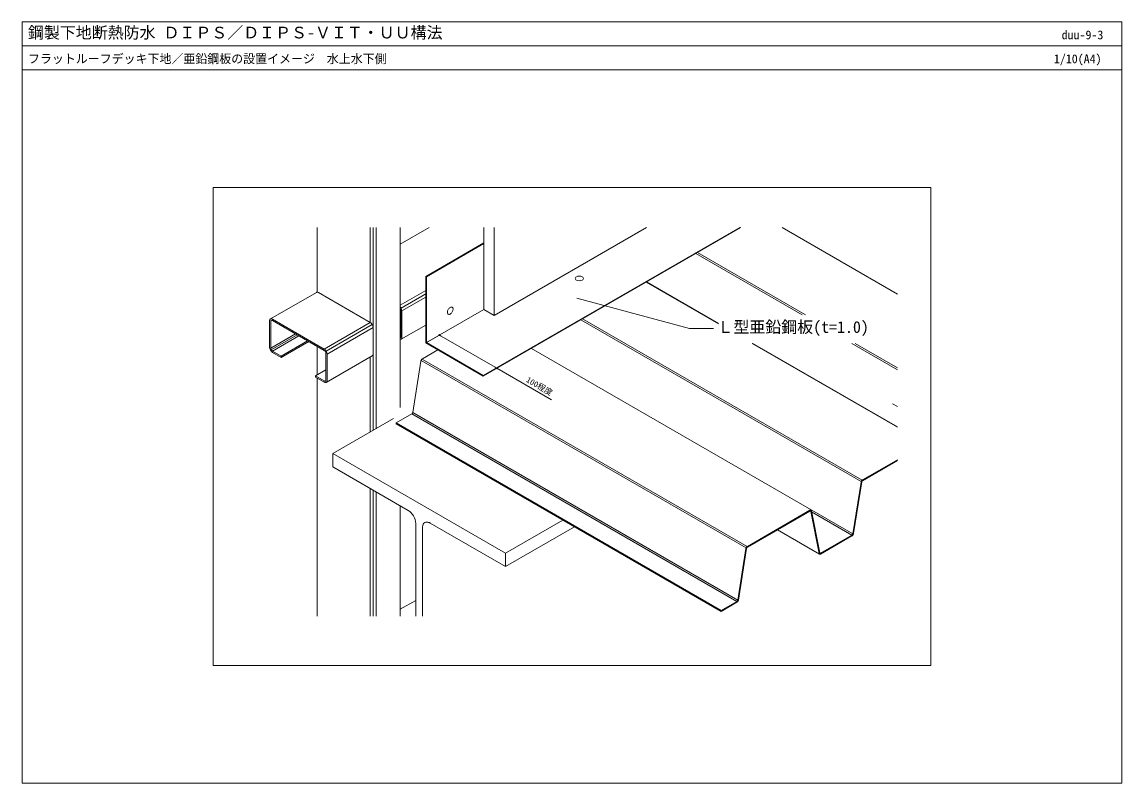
# Model space of a CAD drawing. Units: millimetres, scale not verified. Extents: x -1380 to 1380, y -955 to 955.
import ezdxf
from ezdxf.enums import TextEntityAlignment as Align

# ---------------------------------------------------------------- set-up
doc = ezdxf.new("R2010")
doc.units = ezdxf.units.MM
doc.header["$LTSCALE"] = 3
for name, color, linetype, lineweight in [('0-0_0', 7, 'Continuous', 9), ('0-1_MOJI', 7, 'Continuous', 18), ('0-3_KANAMONO', 3, 'Continuous', 18), ('0-4_dekki', 3, 'Continuous', 18), ('0-5_dannnetu', 6, 'Continuous', 18), ('0-6_bo-do', 3, 'Continuous', 18), ('0-7_WAKU', 7, 'Continuous', 18), ('0-9_SUNPO', 7, 'Continuous', 18), ('0-A_doubuti', 5, 'Continuous', 18), ('0-B_STEEL-A', 4, 'Continuous', 18)]:
    doc.layers.add(name, color=color, linetype=linetype, lineweight=lineweight)
doc.styles.add('ＭＳ ゴシック', font='')
doc.styles.get('ＭＳ ゴシック').set_extended_font_data('MS Gothic')

# ---------------------------------------------------------------- blocks, each defined once
blk = doc.blocks.new('_DOT')
at = {"layer": '0-0_0'}
for p, q in [((-0.5, 0), (-1, 0)), ((0.25, 0), (-0.25, 0))]:
    blk.add_line(p, q, dxfattribs=at)
blk.add_circle((0, 0), 0.25, dxfattribs=at)

msp = doc.modelspace()

# ---------------------------------------------------------------- linework, layer by layer
at = {"layer": '0-0_0', "lineweight": 18}
msp.add_line((-1379.978, 894.958), (1380.022, 894.958), dxfattribs=at)
msp.add_lwpolyline([(-899.978, -660.042), (900.022, -660.042), (900.022, 539.958), (-899.978, 539.958)], close=True, dxfattribs=at)
at = {"layer": '0-1_MOJI'}
for p in [(12.218, 261.696), (355.057, 185.909)]:
    msp.add_line(p, (295.057, 185.909), dxfattribs=at)
at = {"layer": '0-3_KANAMONO'}
for p, q in [((-222.535, 66.179), (423.837, 439.363)), ((-222.535, 67.846), (420.951, 439.363)), ((-366.873, 316.179), (-221.092, 400.346)), ((-365.429, 315.346), (-221.092, 398.679)), ((-365.429, 150.346), (-221.092, 233.679))]:
    msp.add_line(p, q, dxfattribs=at)
msp.add_lwpolyline([(-366.873, 316.179), (-366.873, 149.513), (-222.535, 66.179), (-222.535, 67.846), (-365.429, 150.346), (-365.429, 315.346)], close=True, dxfattribs=at)
for centre, radius, start, end in [((11.894, 311.249), 3.577, 148.6015, 211.3985), ((14.432, 309.598), 6.604, 118.25032, 147.85117), ((14.407, 312.873), 6.569, 212.0671, 241.83141), ((18.291, 302.161), 14.982, 89.11165, 117.7873), ((18.291, 320.337), 14.982, 242.2127, 270.88835), ((18.862, 302.606), 14.54, 61.76672, 91.33433), ((18.862, 319.893), 14.54, 268.66567, 298.23328), ((22.614, 309.598), 6.604, 32.14883, 61.74968), ((22.639, 312.873), 6.569, 298.16859, 327.9329), ((25.153, 311.249), 3.577, 328.6015, 31.3985), ((-306.054, 225.803), 6.652, 178.35874, 207.74276), ((-297.715, 225.41), 14.999, 149.12773, 177.77122), ((-308.801, 224.419), 3.577, 208.6015, 271.3985), ((-297.766, 226.07), 14.626, 121.85604, 151.24501), ((-308.957, 227.429), 6.59, 272.1163, 301.7822), ((-313.485, 234.515), 14.999, 302.22878, 330.87227), ((-301.996, 232.831), 6.652, 92.25724, 121.64126), ((-302.171, 235.902), 3.577, 28.6015, 91.3985), ((-312.888, 234.801), 14.626, 328.75499, 358.14396), ((-304.856, 234.532), 6.59, 358.2178, 27.8837)]:
    msp.add_arc(centre, radius, start, end, dxfattribs=at)
at = {"layer": '0-4_dekki'}
for p, q in [((816.689, 272.143), (527.057, 439.363)), ((577.839, 220.121), (310.969, 374.198)), ((585.887, 220.121), (314.993, 376.521)), ((367.492, 197.127), (185.883, 301.979)), ((367.492, 198.154), (186.772, 302.493)), ((725.605, -198.526), (22.294, 207.531)), ((727.895, -195.201), (26.318, 209.855)), ((816.689, -62.217), (452.163, 148.243)), ((816.689, -61.19), (453.941, 148.243)), ((816.689, 82.221), (702.336, 148.243)), ((816.689, 86.867), (710.383, 148.243)), ((-336.587, 132.027), (-375.339, 109.654)), ((704.455, -329.725), (-101.903, 135.826)), ((-379.016, 104.06), (-399.727, -25.558)), ((436.93, -365.192), (-378.577, 105.641)), ((439.22, -361.868), (-376.287, 108.965)), ((415.78, -496.392), (-399.727, -25.558)), ((816.689, -10.359), (804.077, -3.077)), ((-401.708, -28.57), (-441.206, -51.375)), ((-441.206, -51.375), (-441.206, -53.375)), ((374.301, -522.208), (-441.206, -51.375)), ((374.301, -524.208), (-441.206, -53.375)), ((413.8, -499.404), (-401.708, -28.57)), ((816.689, -143.795), (728.844, -194.513)), ((728.844, -196.513), (816.689, -145.795)), ((725.166, -200.106), (704.455, -329.725)), ((706.152, -329.143), (726.863, -199.525)), ((597.108, -270.57), (440.168, -361.18)), ((440.168, -363.18), (597.108, -272.57)), ((599.089, -273.296), (619.8, -378.999)), ((621.497, -377.621), (600.786, -271.917)), ((702.475, -332.737), (601.252, -274.296)), ((620.823, -380.609), (515.402, -319.744)), ((702.475, -332.737), (623.477, -378.346)), ((623.477, -380.346), (702.475, -334.737)), ((436.491, -366.773), (415.78, -496.392)), ((417.477, -495.81), (438.188, -366.191)), ((413.8, -499.404), (374.301, -522.208)), ((374.301, -524.208), (413.8, -501.404)), ((374.301, -522.208), (374.301, -524.208))]:
    msp.add_line(p, q, dxfattribs=at)
for centre, radius, start, end in [((-373.787, 103.252), 5.292, 168.36788, 171.21708), ((-371.259, 102.747), 7.869, 158.4225, 168.47645), ((-370.284, 102.386), 8.908, 149.91198, 158.57049), ((-370.036, 102.25), 9.192, 141.56327, 149.95426), ((-371.091, 103.093), 7.841, 131.50548, 141.59557), ((-372.297, 104.464), 6.015, 120.37751, 131.5569), ((-404.563, -24.584), 4.949, 321.56327, 329.95426), ((-404.429, -24.657), 4.797, 329.91198, 338.57049), ((-403.904, -24.851), 4.237, 338.4225, 348.47645), ((-402.543, -25.123), 2.849, 348.36788, 351.21708), ((-403.346, -25.776), 3.239, 300.37751, 311.5569), ((-403.995, -25.038), 4.222, 311.50548, 321.59557), ((730.395, -200.914), 5.292, 168.36788, 171.21708), ((732.923, -201.42), 7.869, 158.4225, 168.47645), ((733.898, -201.78), 8.908, 149.91198, 158.57049), ((734.147, -201.917), 9.192, 141.56327, 149.95426), ((729.679, -199.96), 2.849, 168.36788, 171.21708), ((731.04, -200.232), 4.237, 158.4225, 168.47645), ((733.091, -201.073), 7.841, 131.50548, 141.59557), ((731.565, -200.426), 4.797, 149.91198, 158.57049), ((731.699, -200.499), 4.949, 141.56327, 149.95426), ((731.131, -200.046), 4.222, 131.50548, 141.59557), ((731.885, -199.702), 6.015, 120.37751, 131.5569), ((730.481, -199.307), 3.239, 120.37751, 131.5569), ((599.178, -274.086), 4.08, 105.95476, 120.48703), ((598.223, -274.463), 2.197, 105.95476, 120.48703), ((598.011, -273.706), 1.411, 85.17845, 106.13581), ((598.785, -272.68), 2.62, 85.17845, 106.13581), ((598.038, -273.305), 1.008, 60.31103, 84.77441), ((598.031, -273.296), 1.005, 35.18299, 59.73157), ((597.698, -273.521), 1.406, 13.82578, 34.85996), ((598.835, -271.934), 1.872, 60.31103, 84.77441), ((596.346, -273.861), 2.8, 11.64868, 13.96614), ((598.822, -271.919), 1.866, 35.18299, 59.73157), ((598.204, -272.336), 2.611, 13.82578, 34.85996), ((595.692, -272.967), 5.201, 11.64868, 13.96614), ((699.753, -328.824), 4.797, 329.91198, 338.57049), ((700.278, -329.018), 4.237, 338.4225, 348.47645), ((701.639, -329.29), 2.849, 348.36788, 351.21708), ((697.42, -327.47), 8.908, 329.91198, 338.57049), ((698.395, -327.83), 7.869, 338.4225, 348.47645), ((700.923, -328.335), 5.292, 348.36788, 351.21708), ((700.837, -329.943), 3.239, 300.37751, 311.5569), ((699.433, -329.547), 6.015, 300.37751, 311.5569), ((700.187, -329.204), 4.222, 311.50548, 321.59557), ((698.227, -328.177), 7.841, 311.50548, 321.59557), ((699.619, -328.75), 4.949, 321.56327, 329.95426), ((697.172, -327.333), 9.192, 321.56327, 329.95426), ((441.72, -367.581), 5.292, 168.36788, 171.21708), ((444.248, -368.086), 7.869, 158.4225, 168.47645), ((445.223, -368.447), 8.908, 149.91198, 158.57049), ((445.471, -368.583), 9.192, 141.56327, 149.95426), ((441.004, -366.627), 2.849, 168.36788, 171.21708), ((442.365, -366.899), 4.237, 158.4225, 168.47645), ((444.416, -367.74), 7.841, 131.50548, 141.59557), ((442.89, -367.093), 4.797, 149.91198, 158.57049), ((443.024, -367.166), 4.949, 141.56327, 149.95426), ((442.456, -366.712), 4.222, 131.50548, 141.59557), ((443.21, -366.369), 6.015, 120.37751, 131.5569), ((441.806, -365.974), 3.239, 120.37751, 131.5569), ((624.893, -377.949), 5.201, 191.64868, 193.96614), ((622.381, -378.581), 2.611, 193.82578, 214.85996), ((621.764, -378.998), 1.866, 215.18299, 239.73157), ((621.751, -378.983), 1.872, 240.31103, 264.77441), ((624.24, -377.056), 2.8, 191.64868, 193.96614), ((622.887, -377.396), 1.406, 193.82578, 214.85996), ((621.8, -378.236), 2.62, 265.17845, 286.13581), ((622.555, -377.62), 1.005, 215.18299, 239.73157), ((622.548, -377.612), 1.008, 240.31103, 264.77441), ((622.574, -377.21), 1.411, 265.17845, 286.13581), ((621.407, -376.831), 4.08, 285.95476, 300.48703), ((622.363, -376.453), 2.197, 285.95476, 300.48703), ((411.603, -495.685), 4.237, 338.4225, 348.47645), ((412.964, -495.957), 2.849, 348.36788, 351.21708), ((409.72, -494.497), 7.869, 338.4225, 348.47645), ((412.248, -495.002), 5.292, 348.36788, 351.21708), ((412.162, -496.609), 3.239, 300.37751, 311.5569), ((410.758, -496.214), 6.015, 300.37751, 311.5569), ((411.512, -495.871), 4.222, 311.50548, 321.59557), ((409.552, -494.843), 7.841, 311.50548, 321.59557), ((410.944, -495.417), 4.949, 321.56327, 329.95426), ((411.078, -495.49), 4.797, 329.91198, 338.57049), ((408.497, -494), 9.192, 321.56327, 329.95426), ((408.745, -494.136), 8.908, 329.91198, 338.57049)]:
    msp.add_arc(centre, radius, start, end, dxfattribs=at)
at = {"layer": '0-5_dannnetu'}
msp.add_line((-431, 189.184), (-429.659, 189.958), dxfattribs=at)
at = {"layer": '0-6_bo-do'}
msp.add_line((-195.111, 218.679), (187.124, 439.363), dxfattribs=at)
msp.add_lwpolyline([(-221.092, 439.363), (-221.092, 233.679), (-195.111, 218.679), (-195.111, 439.363)], dxfattribs=at)
at = {"layer": '0-7_WAKU'}
for points in [[(1380.022, 834.958), (-1379.978, 834.958), (-1379.978, 954.958), (1380.022, 954.958)], [(-1379.978, -955.042), (1380.022, -955.042), (1380.022, 954.958), (-1379.978, 954.958)]]:
    msp.add_lwpolyline(points, close=True, dxfattribs=at)
at = {"layer": '0-9_SUNPO'}
for p, q in [((-361.873, 152.399), (-332.675, 169.257)), ((-328.345, 166.757), (-192.668, 88.423)), ((-217.535, 69.066), (-188.337, 85.923)), ((-51.386, 6.854), (-188.337, 85.923))]:
    msp.add_line(p, q, dxfattribs=at)
at = {"layer": '0-A_doubuti'}
for p, q in [((-639.051, 439.363), (-639.051, 276.762)), ((-506.158, 439.363), (-506.158, 200.792)), ((-498.941, 439.363), (-498.941, -70.042)), ((-491.725, 439.363), (-491.725, -65.875)), ((-431, 439.363), (-431, -12.964)), ((-431, 397.636), (-358.728, 439.363)), ((-756.635, 209.631), (-641.165, 276.297)), ((-431, 244.184), (-366.873, 281.208)), ((-636.062, 275.792), (-506.158, 200.792)), ((-428.886, 237.071), (-366.873, 272.875)), ((-426.773, 229.958), (-366.873, 264.542)), ((-429.659, 164.958), (-429.659, 231.625)), ((-426.773, 229.958), (-426.773, 163.292)), ((-758.749, 138.292), (-758.749, 204.958)), ((-755.862, 203.292), (-755.862, 136.625)), ((-751.532, 209.125), (-621.628, 134.125)), ((-621.628, 130.792), (-751.532, 205.792)), ((-621.628, 134.125), (-506.158, 200.792)), ((-616.525, 128.738), (-501.055, 195.405)), ((-428.886, 158.62), (-366.873, 194.423)), ((-755.862, 136.625), (-693.797, 172.458)), ((-754.594, 132.357), (-689.467, 169.958)), ((-751.532, 129.125), (-685.137, 167.458)), ((-614.412, 121.625), (-498.941, 188.292)), ((-498.941, 188.292), (-498.941, 121.625)), ((-663.486, 154.958), (-729.882, 116.625)), ((-729.882, 113.292), (-660.6, 153.292)), ((-639.051, 140.851), (-639.051, 69.066)), ((-617.298, 56.625), (-617.298, 123.292)), ((-616.525, 50.286), (-501.055, 116.953)), ((-614.412, 121.625), (-614.412, 54.958)), ((-506.158, 114.007), (-506.158, -74.208)), ((-643.279, 66.625), (-617.298, 81.625)), ((-639.051, 60.851), (-639.051, -536.708)), ((-506.158, -215.875), (-506.158, -536.708)), ((-498.941, -220.042), (-498.941, -536.708)), ((-491.725, -224.208), (-491.725, -536.708)), ((-431, -259.268), (-431, -536.708)), ((-431, -519.031), (-392.132, -496.59))]:
    msp.add_line(p, q, dxfattribs=at)
for points in [[(-751.532, 129.125), (-729.882, 116.625), (-729.882, 113.292), (-751.532, 125.792)], [(-621.628, 50.792), (-643.279, 63.292), (-643.279, 66.625), (-621.628, 54.125)]]:
    msp.add_lwpolyline(points, dxfattribs=at)
for centre, radius, start, end in [((-639.377, 273.2), 3.577, 88.6015, 120), ((-639.548, 270.14), 6.64, 58.33228, 87.76921), ((-441.956, 229.802), 14.955, 29.08478, 42.89877), ((-438.769, 231.531), 8.973, 29.08478, 30.02378), ((-438.628, 231.282), 8.975, 2.18938, 30.91166), ((-441.72, 229.387), 14.959, 2.18938, 30.91166), ((-752.16, 205.163), 6.592, 152.12136, 181.77714), ((-754.847, 206.533), 3.577, 88.6015, 151.3985), ((-751.909, 203.414), 3.955, 152.12136, 181.77714), ((-753.521, 204.237), 2.146, 88.6015, 151.3985), ((-755.018, 203.474), 6.64, 58.33228, 87.76921), ((-753.624, 202.401), 3.984, 58.33228, 87.76921), ((-514.124, 188.135), 14.955, 29.08478, 57.81417), ((-513.889, 187.72), 14.959, 2.18938, 30.91166), ((-743.805, 138.862), 14.955, 182.18583, 210.91522), ((-432.001, 164.014), 2.146, 297.78795, 331.3985), ((-430.518, 164.729), 6.592, 265.80541, 267.87864), ((-430.675, 161.717), 3.577, 268.6015, 331.3985), ((-433.642, 164.842), 3.984, 332.23079, 1.66772), ((-433.41, 163.098), 6.64, 332.23079, 1.66772), ((-743.564, 138.451), 14.959, 209.08834, 237.81062), ((-746.896, 136.967), 8.973, 182.18583, 210.91522), ((-746.751, 136.721), 8.975, 209.08834, 237.81062), ((-629.594, 121.468), 14.955, 29.08478, 57.81417), ((-626.408, 123.198), 8.973, 29.08478, 57.81417), ((-626.267, 122.949), 8.975, 2.18938, 30.91166), ((-629.359, 121.054), 14.959, 2.18938, 30.91166), ((-502.844, 120.05), 3.577, 300, 331.3985), ((-505.579, 121.432), 6.64, 332.23079, 1.66772), ((-621.281, 56.509), 3.984, 332.23079, 1.66772), ((-619.546, 57.487), 3.955, 238.22286, 267.87864), ((-618.157, 56.396), 6.592, 238.22286, 267.87864), ((-619.64, 55.68), 2.146, 268.6015, 331.3985), ((-618.314, 53.384), 3.577, 268.6015, 331.3985), ((-621.049, 54.765), 6.64, 332.23079, 1.66772)]:
    msp.add_arc(centre, radius, start, end, dxfattribs=at)
at = {"layer": '0-B_STEEL-A'}
for p, q in [((-599.978, -128.375), (-447.875, -40.558)), ((-392.132, -303.375), (-392.132, -536.708)), ((-166.965, -378.375), (-22.628, -295.042)), ((-374.811, -536.708), (-374.811, -313.375)), ((-166.965, -411.708), (6.24, -311.708))]:
    msp.add_line(p, q, dxfattribs=at)
msp.add_lwpolyline([(-356.047, -302.542), (-166.965, -411.708), (-166.965, -378.375), (-599.978, -128.375), (-599.978, -161.708), (-410.896, -270.875)], dxfattribs=at)
for centre, radius, start, end in [((-431.604, -303.779), 38.878, 29.08312, 57.81583), ((-431.663, -305.059), 39.567, 2.43963, 30.66142), ((-364.607, -309.382), 9.416, 84.90297, 155.09703), ((-365.536, -318.393), 18.474, 59.09394, 84.51642), ((-357.004, -312.944), 17.812, 155.00291, 181.38673)]:
    msp.add_arc(centre, radius, start, end, dxfattribs=at)

# ---------------------------------------------------------------- block references
at = {"layer": '0-9_SUNPO', "xscale": 5, "yscale": 5}
for p, rotation in [((-332.675, 169.257), 150), ((-188.337, 85.923), 330)]:
    msp.add_blockref('_DOT', p, dxfattribs=dict(at, rotation=rotation))

# ---------------------------------------------------------------- texts
at = {"layer": '0-1_MOJI', "style": 'ＭＳ ゴシック'}
msp.add_text('Ｌ型亜鉛鋼板(t=1.0)', height=29.33, dxfattribs=at).set_placement((365.057, 165.909), align=Align.BOTTOM_LEFT)
at = {"layer": '0-7_WAKU', "style": 'ＭＳ ゴシック'}
for s, height, p in [('鋼製下地断熱防水 ＤＩＰＳ／ＤＩＰＳ-ＶＩＴ・ＵＵ構法', 29.33, (-1364.978, 904.958)), ('duu-9-3', 21.99, (1228.576, 904.958)), ('フラットルーフデッキ下地／亜鉛鋼板の設置イメージ\u3000水上水下側', 21.99, (-1364.978, 844.958)), ('1/10(A4)', 21.99, (1209.083, 844.958))]:
    msp.add_text(s, height=height, dxfattribs=at).set_placement(p, align=Align.BOTTOM_LEFT)
at = {"layer": '0-9_SUNPO', "style": 'ＭＳ ゴシック'}
msp.add_text('100程度', height=14.66, rotation=330, dxfattribs=at).set_placement((-118.742, 48.89), align=Align.BOTTOM_LEFT)

doc.saveas('drawing.dxf')
